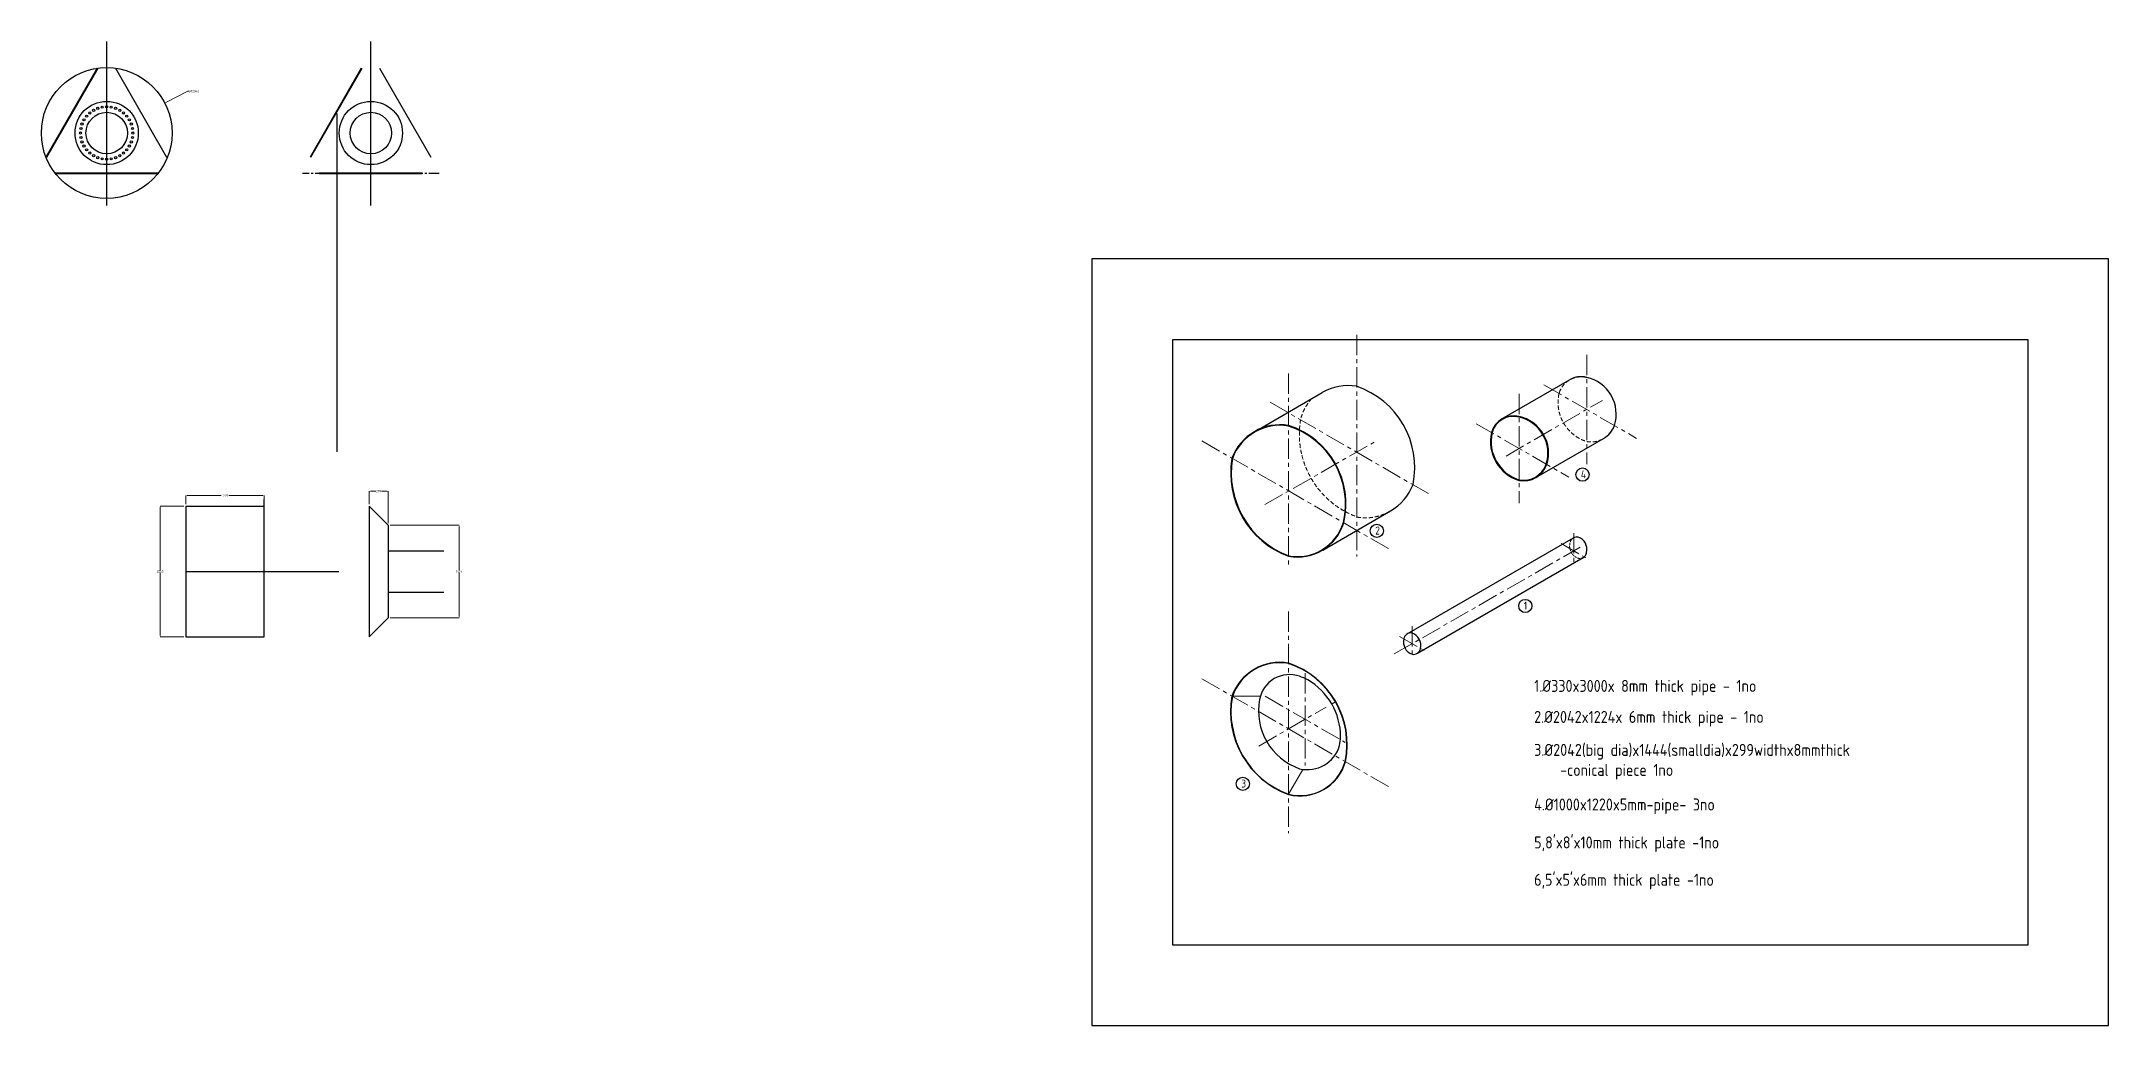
# Model space of a CAD drawing. Header units: millimetres. Extents: x 10785 to 78612, y -15997 to 72068.
# Drawn here: x 39154 to 71450, y -15997 to -630 of the extents above; entities that cross this region are included whole.
import ezdxf

# ---------------------------------------------------------------- set-up
doc = ezdxf.new("R2010")
doc.units = ezdxf.units.MM
doc.linetypes.add('CENTER', pattern=[50.8, 31.75, -6.35, 6.35, -6.35])
doc.linetypes.add('HIDDEN', pattern=[9.525, 6.35, -3.175])
doc.styles.get("Standard").update_dxf_attribs({"font": 'dim.shx'})
doc.dimstyles.get("Standard").update_dxf_attribs({"dimtxt": 35, "dimasz": 20, "dimexe": 0.18, "dimexo": 30, "dimgap": 0.09, "dimtad": 0, "dimtih": 1, "dimtoh": 1, "dimdec": 0, "dimzin": 0, "dimdsep": 46, "dimtxsty": 'Standard', "dimcen": 0.09, "dimadec": 0, "dimazin": 0, "dimtfac": 1, "dimtdec": 0, "dimtofl": 0, "dimtmove": 0, "dimatfit": 3, "dimfxl": 1, "dimtolj": 1, "dimtzin": 0, "dimlwd": 5, "dimlwe": 5, "dimarcsym": 0})

# ---------------------------------------------------------------- blocks, each defined once
blk = doc.blocks.new('*D16')
at = {"color": 0, "lineweight": 5, "transparency": 16777216}
for p, q in [((41443, -1410), (41100, -1586)), ((41463, -1410), (41443, -1410)), ((40174, -2061), (40175, -2061)), ((40174, -2061), (40174, -2061))]:
    blk.add_line(p, q, dxfattribs=at)
at = {"color": 0, "transparency": 16777216}
blk.add_solid([(41099, -1583), (41102, -1589), (41083, -1595)], dxfattribs=at)
at = {"layer": 'Defpoints', "color": 0, "transparency": 16777216}
for p in [(41083, -1595), (39266, -2527)]:
    blk.add_point(p, dxfattribs=at)
at = {"color": 0, "transparency": 16777216, "insert": (41541, -1410), "char_height": 35, "attachment_point": 5}
blk.add_mtext('\\A1;∅2042', dxfattribs=at)
blk = doc.blocks.new('*D17')
at = {"color": 0, "lineweight": 5, "transparency": 16777216}
for p, q in [((44275, -7855), (44275, -7653)), ((44295, -7653), (44380, -7653)), ((44554, -7653), (44469, -7653)), ((44574, -8154), (44574, -7653))]:
    blk.add_line(p, q, dxfattribs=at)
at = {"color": 0, "transparency": 16777216}
for points in [[(44295, -7650), (44295, -7656), (44275, -7653)], [(44554, -7650), (44554, -7656), (44574, -7653)]]:
    blk.add_solid(points, dxfattribs=at)
at = {"layer": 'Defpoints', "color": 0, "transparency": 16777216}
for p in [(44574, -7653), (44275, -7885), (44574, -8184)]:
    blk.add_point(p, dxfattribs=at)
at = {"color": 0, "transparency": 16777216, "insert": (44424, -7653), "char_height": 35, "attachment_point": 5}
blk.add_mtext('\\A1;299', dxfattribs=at)
blk = doc.blocks.new('*D18')
at = {"color": 0, "lineweight": 5, "transparency": 16777216}
for p, q in [((44604, -8184), (45680, -8184)), ((45680, -8204), (45680, -8889)), ((45680, -9608), (45680, -8924)), ((44604, -9628), (45680, -9628))]:
    blk.add_line(p, q, dxfattribs=at)
at = {"color": 0, "transparency": 16777216}
for points in [[(45677, -8204), (45683, -8204), (45680, -8184)], [(45677, -9608), (45683, -9608), (45680, -9628)]]:
    blk.add_solid(points, dxfattribs=at)
at = {"layer": 'Defpoints', "color": 0, "transparency": 16777216}
for p in [(44574, -8184), (44574, -9628), (45680, -9628)]:
    blk.add_point(p, dxfattribs=at)
at = {"color": 0, "transparency": 16777216, "insert": (45680, -8906), "char_height": 35, "attachment_point": 5}
blk.add_mtext('\\A1;1444', dxfattribs=at)
blk = doc.blocks.new('*D19')
at = {"color": 0, "lineweight": 5, "transparency": 16777216}
for p, q in [((41410, -7855), (41410, -7722)), ((41430, -7722), (41964, -7722)), ((42615, -7722), (42081, -7722)), ((42635, -7855), (42635, -7722))]:
    blk.add_line(p, q, dxfattribs=at)
at = {"color": 0, "transparency": 16777216}
for points in [[(41430, -7719), (41430, -7725), (41410, -7722)], [(42615, -7719), (42615, -7725), (42635, -7722)]]:
    blk.add_solid(points, dxfattribs=at)
at = {"layer": 'Defpoints', "color": 0, "transparency": 16777216}
for p in [(42635, -7722), (41410, -7885), (42635, -7885)]:
    blk.add_point(p, dxfattribs=at)
at = {"color": 0, "transparency": 16777216, "insert": (42023, -7722), "char_height": 35, "attachment_point": 5}
blk.add_mtext('\\A1;1225', dxfattribs=at)
blk = doc.blocks.new('*D20')
at = {"color": 0, "lineweight": 5, "transparency": 16777216}
for p, q in [((41380, -7885), (41009, -7885)), ((41009, -7905), (41009, -8889)), ((41009, -9907), (41009, -8924)), ((41380, -9927), (41009, -9927))]:
    blk.add_line(p, q, dxfattribs=at)
at = {"color": 0, "transparency": 16777216}
for points in [[(41005, -7905), (41012, -7905), (41009, -7885)], [(41005, -9907), (41012, -9907), (41009, -9927)]]:
    blk.add_solid(points, dxfattribs=at)
at = {"layer": 'Defpoints', "color": 0, "transparency": 16777216}
for p in [(41410, -7885), (41009, -9927), (41410, -9927)]:
    blk.add_point(p, dxfattribs=at)
at = {"color": 0, "transparency": 16777216, "insert": (41009, -8906), "char_height": 35, "attachment_point": 5}
blk.add_mtext('\\A1;2042', dxfattribs=at)
blk = doc.blocks.new('*U24')
blk.add_circle((0, 0), 17)
blk = doc.blocks.new('*U25')
at = {"color": 0, "linetype": 'ByBlock', "lineweight": -2, "transparency": 16777216}
for p, rotation in [((39790, -1921), 159.9999999999993), ((39820, -1856), 149.9999999999994), ((39861, -1798), 139.9999999999993), ((39912, -1748), 129.9999999999993), ((39970, -1707), 119.9999999999994), ((40035, -1677), 109.9999999999995), ((40103, -1658), 99.99999999999963), ((40174, -1652), 89.99999999999964), ((40245, -1658), 79.99999999999966), ((40314, -1677), 69.99999999999977), ((40379, -1707), 59.99999999999987), ((40437, -1748), 49.9999999999999), ((40488, -1798), 39.99999999999987), ((40529, -1856), 29.99999999999991), ((40559, -1921), 19.99999999999994), ((39765, -2061), 180), ((39772, -1990), 169.9999999999992), ((39772, -2132), 189.9999999999991), ((39790, -2201), 199.9999999999991), ((39820, -2265), 209.999999999999), ((40529, -2265), 329.9999999999984), ((40559, -2201), 339.9999999999984), ((40577, -1990), 9.999999999999977), ((40577, -2132), 349.9999999999983), ((39861, -2324), 219.9999999999989), ((39912, -2374), 229.9999999999989), ((39970, -2415), 239.9999999999988), ((40035, -2445), 249.9999999999987), ((40103, -2464), 259.9999999999986), ((40174, -2470), 269.9999999999986), ((40245, -2464), 279.9999999999986), ((40314, -2445), 289.9999999999985), ((40379, -2415), 299.9999999999985), ((40437, -2374), 309.9999999999985), ((40488, -2324), 319.9999999999984)]:
    blk.add_blockref('*U24', p, dxfattribs=dict(at, rotation=rotation))
blk.add_blockref('*U24', (40583, -2061), dxfattribs=at)

msp = doc.modelspace()

# ---------------------------------------------------------------- linework, layer by layer
for p, q in [((40174.5, -3195), (40174.5, -630.2)), ((44301.6, -3195), (44301.6, -630.2)), ((40025.3, -1051.1), (39225.3, -2436.7)), ((40034, -1056.1), (39234, -2441.7)), ((41115, -2441.7), (40315, -1056.1)), ((44152.4, -1051.1), (43352.4, -2436.7)), ((44161.1, -1056.1), (43361.1, -2441.7)), ((45242.1, -2441.7), (44442.1, -1056.1)), ((39374.5, -2685.1), (40974.5, -2685.1)), ((39374.5, -2695.1), (40974.5, -2695.1)), ((43501.6, -2685.1), (45101.6, -2685.1)), ((43501.6, -2695.1), (45101.6, -2695.1)), ((58104.8, -6724), (59164.8, -6112)), ((61972.9, -6523.8), (63029.5, -5913.8)), ((62502.1, -7440.3), (63558.6, -6830.3)), ((41410.3, -7885.1), (42635.3, -7885.1)), ((41410.3, -7885.1), (41410.3, -9927.1)), ((42635.3, -9927.1), (42635.3, -7780.6)), ((44274.9, -7885.1), (44573.9, -8184.1)), ((44274.9, -7885.1), (44274.9, -9927.1)), ((59171.9, -8572.3), (60231.9, -7960.3)), ((44573.9, -8184.1), (44573.9, -9628.1)), ((60491.4, -9882.2), (63089.4, -8382.2)), ((44573.9, -8582.1), (45439, -8582.1)), ((60654, -10182.7), (63242.2, -8688.8)), ((41410.3, -8906.1), (41585.3, -8906.1)), ((41585.3, -8906.1), (42585.3, -8906.1)), ((42585.3, -8906.1), (42934.3, -8906.1)), ((42934.3, -8906.1), (43799.4, -8906.1)), ((44573.9, -9230.1), (45439, -9230.1)), ((44274.9, -9927.1), (44573.9, -9628.1)), ((41410.3, -9927.1), (42635.3, -9927.1)), ((59312.6, -10975), (59371, -10941.2))]:
    msp.add_line(p, q)
at = {"extrusion": (-1, 0, 0)}
for p, q in [((43769.7, -1753.9, 800), (43769.7, -7036.9, 800)), ((43769.7, -7036.9, 38), (43769.7, -7036.9, 1562))]:
    msp.add_line(p, q, dxfattribs=at)
at = {"linetype": 'CENTER', "ltscale": 5, "extrusion": (0, -1, 6.12323e-17)}
for p, q in [((45368.4, -2695.1, 800), (43234.8, -2695.1, 800)), ((44301.6, -2695.1, -266.8), (44301.6, -2695.1, 1866.8))]:
    msp.add_line(p, q, dxfattribs=at)
at = {"color": 252, "linetype": 'CENTER', "lineweight": 5, "ltscale": 10, "true_color": 0x939598}
for p, q in [((59703, -5210.3), (59703, -8670.7)), ((63296.7, -5523.1), (63296.7, -7230)), ((58638.7, -5814.5), (58638.7, -8838.9)), ((62240.1, -6131.3), (62240.1, -7838.1)), ((62627.7, -5992.2), (64075.4, -6828)), ((58349, -6262.9), (60832.4, -7696.6)), ((62035.6, -7104.6), (63540.8, -6235.6)), ((61571.2, -6600.3), (63018.8, -7436.2)), ((57284.8, -6867.1), (60214.6, -8558.6)), ((58267.4, -7863.2), (59987.6, -6880.3)), ((63095.4, -8311), (63095.4, -8814.9)), ((60289.9, -10195), (63195.2, -8529.1)), ((62897, -8472.2), (63331.3, -8722.9)), ((58638.7, -9529.8), (58638.7, -12990.1)), ((60370.6, -9919.4), (60805, -10170.1)), ((60569, -9758.2), (60569, -10262.1)), ((57284.8, -10582.3), (60214.6, -12273.8)), ((58897.7, -10492.5), (58897.7, -11936.5)), ((58272.4, -10853.5), (59522.9, -11575.5)), ((58172.7, -11633.1), (59224, -11026.1))]:
    msp.add_line(p, q, dxfattribs=at)
at = {"lineweight": 5}
for p, q in [((57761.3, -10853.5), (58197.7, -10853.5)), ((58638.7, -12385), (58863.1, -11996.3))]:
    msp.add_line(p, q, dxfattribs=at)
at = {"ltscale": 10}
for points in [[(55565.7, -15997.4), (71450.5, -15997.4), (71450.5, -4027.6), (55565.7, -4027.6)], [(56825.6, -14737.5), (70190.6, -14737.5), (70190.6, -5287.5), (56825.6, -5287.5)]]:
    msp.add_lwpolyline(points, close=True, dxfattribs=at)
for centre, radius in [((40174.5, -2061), 1020.8), ((40174.5, -2061), 494), ((44301.6, -2061), 494), ((40174.5, -2061), 324), ((44301.6, -2061), 324), ((63229.8, -7394.1), 103.1), ((60017.6, -8272.6), 103.1), ((62337.2, -9445.7), 103.1), ((57923.8, -12223.1), 103.1)]:
    msp.add_circle(centre, radius)
at = {"extrusion": (0, -1, 6.12323e-17)}
msp.add_circle((44301.6, 800, 2695.1), 700, dxfattribs=at)
for centre, radius, start, end in [((59565.6, -6806.2), 801.6, 80.44232, 120), ((59275.4, -7281.2), 1334.3, 348.49604, 71.50396), ((63209, -6224.8), 359.1, 75.87634, 120), ((63169.6, -6449.9), 587.2, 342.49324, 77.50676), ((58505.6, -7418.2), 801.6, 80.44232, 159.55768), ((58505.6, -7418.2), 793.6, 80.44232, 159.55768), ((58245.7, -7856.3), 1281.8, 347.06712, 72.26515), ((58249.2, -7852.1), 1284.9, 346.77848, 72.35137), ((62433.1, -6875.1), 641.2, 167.51954, 252.48046), ((62433.1, -6875.1), 631.2, 167.51954, 252.48046), ((62152.5, -6834.8), 359.1, 75.87634, 164.12366), ((62152.5, -6834.8), 349.1, 75.87634, 164.12366), ((62113.1, -7059.9), 577.2, 342.49324, 77.50676), ((62113.1, -7059.9), 587.2, 342.49324, 77.50676), ((63364.2, -6493.5), 389, 300, 339.99694), ((59119.4, -7371.2), 1384.7, 170.31437, 249.68563), ((59119.4, -7371.2), 1376.7, 170.31437, 249.68563), ((62307.6, -7103.5), 389, 260.00306, 339.99694), ((62307.6, -7103.5), 379, 260.00306, 339.99694), ((59828.7, -7261.9), 806.4, 300, 339.2749), ((58779.2, -7930.7), 752.3, 259.24022, 343.36985), ((58778.2, -7925.6), 749.1, 259.36837, 343.11801), ((63143.1, -8477.9), 109.7, 78.64438, 120.7347), ((63095.4, -8562.9), 204.7, 346.62642, 70.22393), ((63188.9, -8596.5), 106.6, 295.285, 352.57578), ((60637.4, -10006.7), 204, 166.4332, 250.41714), ((60547.4, -9976.5), 109.7, 78.64438, 170.78563), ((60499.8, -10061.5), 204.7, 346.62642, 70.22393), ((58504.3, -11126.4), 799.8, 80.2673, 159.98047), ((58503, -11119.1), 787.8, 80.08202, 160.55212), ((60593.3, -10095.1), 106.6, 256.85423, 352.57578), ((58653.7, -10993.1), 476.8, 70.78878, 169.21122), ((58215.4, -11608.4), 1334.3, 348.49604, 71.50396), ((58215.4, -11608.4), 1339.3, 348.49604, 71.50396), ((58495.2, -11446.9), 957.5, 62.5137, 70.77208), ((58412.7, -11494.5), 1039.1, 0.31175, 59.68825), ((59114.7, -11092.1), 1382.7, 170.02252, 249.78995), ((59110.4, -11097.2), 1371.5, 169.90436, 249.88425), ((59125.2, -11083.1), 956.9, 169.19749, 250.80251), ((58930.9, -11473.3), 527.4, 256.80726, 343.19274), ((58495.2, -11446.9), 957.5, 349.22792, 357.4863), ((58816, -11671), 740.7, 256.05942, 343.94058), ((58816, -11671), 735.7, 256.05942, 343.94058)]:
    msp.add_arc(centre, radius, start, end)
at = {"color": 252, "linetype": 'HIDDEN', "lineweight": 5, "ltscale": 10, "true_color": 0x939598}
for centre, radius, start, end in [((63489.7, -6267), 641.2, 167.51954, 252.48046), ((63209, -6226.7), 359.1, 75.87634, 164.12366), ((59574.8, -6724), 772.5, 137.93462, 165.57036), ((60183.7, -6763.1), 1376.7, 170.31437, 249.68563), ((63364.2, -6495.4), 389, 260.00306, 339.99694), ((59841, -7320.6), 749.1, 259.36837, 299.57987), ((63143.1, -8477.9), 109.7, 78.64438, 170.78563)]:
    msp.add_arc(centre, radius, start, end, dxfattribs=at)
at = {"color": 252, "linetype": 'HIDDEN', "lineweight": 5, "ltscale": 5, "true_color": 0x939598}
for centre, radius, start, end in [((63233, -8508.1), 204, 166.4332, 250.41714), ((63188.9, -8596.5), 106.6, 256.85423, 352.57578)]:
    msp.add_arc(centre, radius, start, end, dxfattribs=at)

# ---------------------------------------------------------------- block references
msp.add_blockref('*U25', (0, 0))

# ---------------------------------------------------------------- texts
at = {"attachment_point": 1}
for s, width, gutter_width, insert, char_height in [('4', 724710.776, 625, (63205.2, -7326.4), 125), ('2', 724710.776, 625, (59993, -8204.8), 125), ('1', 724710.776, 625, (62312.6, -9377.9), 125), ('1.%%C330x3000x 8mm thick pipe - 1no', 1087066.164, 937.5, (62475.1, -10599.6), 187.5), ('2.%%C2042x1224x 6mm thick pipe - 1no', 1087066.164, 937.5, (62475.1, -11083.7), 187.5), ('3.%%C2042(big dia)x1444(smalldia)x299widthx8mmthick \\P    -conical piece 1no', 1087066.164, 937.5, (62475.1, -11599.3), 187.5), ('3', 724710.776, 625, (57899.2, -12155.3), 125), ('4.%%C1000x1220x5mm-pipe- 3no', 1087066.164, 937.5, (62475.1, -12450.8), 187.5), ("5,8'x8'x10mm thick plate -1no", 1087066.164, 937.5, (62475.1, -13043.5), 187.5), ("6,5'x5'x6mm thick plate -1no", 1087066.164, 937.5, (62475.1, -13626.6), 187.5)]:
    msp.add_mtext_dynamic_manual_height_columns(s, width=width, gutter_width=gutter_width, heights=[0], dxfattribs=dict(at, insert=insert, char_height=char_height))

# ---------------------------------------------------------------- dimensions: what is measured, and where the dimension line sits
dim = msp.add_diameter_dim_2p(p1=(39266.2, -2527), p2=(41082.7, -1594.9), dimstyle='Standard')
dim.commit()
dim.dimension.update_dxf_attribs({"geometry": '*D16', "text_midpoint": (41541.1, -1409.8), "dimtype": 163})
for base, p1, p2, picture, middle in [((42635.3, -7721.9), (41410.3, -7885.1), (42635.3, -7885.1), '*D19', (42022.8, -7721.9)), ((44573.9, -7653), (44274.9, -7885.1), (44573.9, -8184.1), '*D17', (44424.4, -7653))]:
    dim = msp.add_linear_dim(base=base, p1=p1, p2=p2, dimstyle='Standard')
    dim.commit()
    dim.dimension.update_dxf_attribs({"geometry": picture, "text_midpoint": middle})
for base, p1, p2, picture, middle in [((41008.8, -9927.1), (41410.3, -7885.1), (41410.3, -9927.1), '*D20', (41008.8, -8906.1)), ((45680.2, -9628.1), (44573.9, -8184.1), (44573.9, -9628.1), '*D18', (45680.2, -8906.1))]:
    dim = msp.add_linear_dim(base=base, p1=p1, p2=p2, angle=90, dimstyle='Standard')
    dim.commit()
    dim.dimension.update_dxf_attribs({"geometry": picture, "text_midpoint": middle})

doc.saveas('drawing.dxf')
